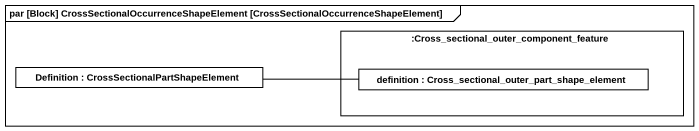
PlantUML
@startuml
mainframe par [Block] CrossSectionalOccurrenceShapeElement [CrossSectionalOccurrenceShapeElement]
rectangle ":Cross_sectional_outer_component_feature" as Cross_sectional_outer {
  rectangle "definition : Cross_sectional_outer_part_shape_element" as definition
}
rectangle "Definition : CrossSectionalPartShapeElement" as Definition
Definition -right- definition
@enduml
